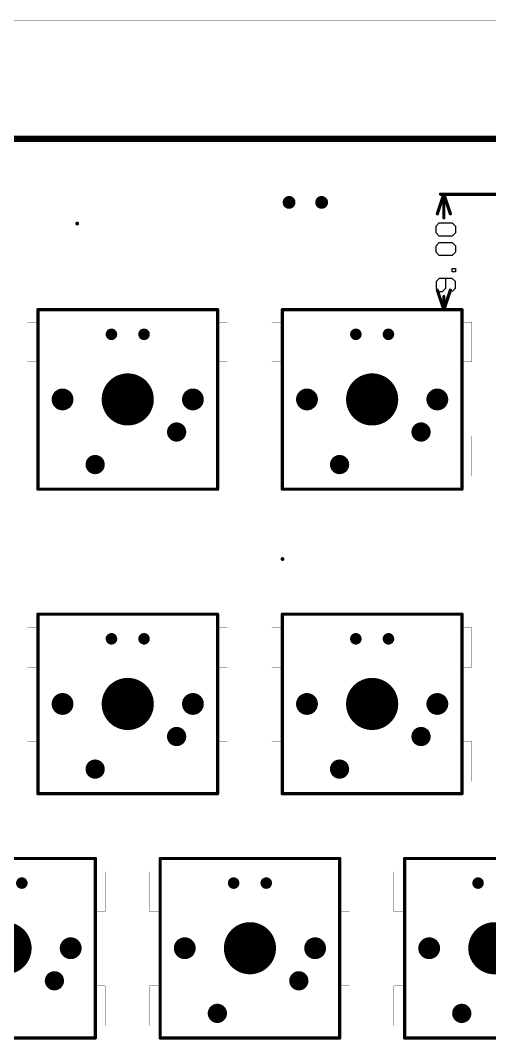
# Model space of a CAD drawing. Header units: millimetres. Extents: x 0 to 366, y 0 to 165.
# Drawn here: x 210.8 to 247.4, y 67.7 to 147.2 of the extents above; entities that cross this region are included whole.
import ezdxf

# ---------------------------------------------------------------- set-up
doc = ezdxf.new("R2010")
doc.units = ezdxf.units.MM
for name, color, linetype in [('KeepOutLayer', 6, 'Continuous'), ('Mechanical1', 6, 'Continuous'), ('PadHoleLayer', 156, 'Continuous'), ('ViaHoleLayer', 16, 'Continuous')]:
    doc.layers.add(name, color=color, linetype=linetype)

# ---------------------------------------------------------------- blocks, each defined once
blk = doc.blocks.new('PIN_2_2_54_1_0_B_45')
at = {"layer": 'PadHoleLayer', "const_width": 0.5}
for points in [[(-1.52, 0, 1), (-1.02, 0, 1)], [(1.02, 0, 1), (1.52, 0, 1)]]:
    blk.add_lwpolyline(points, format="xyb", close=True, dxfattribs=at)
blk = doc.blocks.new('MX_SW_5_66')
at = {"layer": 'Mechanical1', "const_width": 0.254}
for points in [[(-7, 7), (7, 7)], [(-7, -7), (-7, 7)], [(7, -7), (7, 7)], [(-7, -7), (7, -7)]]:
    blk.add_lwpolyline(points, dxfattribs=at)
at = {"layer": 'Mechanical1', "const_width": 0.127}
for points in [[(-7.063, 7, 1), (-6.936, 7, 1)], [(-7.063, 7, 1), (-6.936, 7, 1)], [(6.937, 7, 1), (7.064, 7, 1)], [(6.937, 7, 1), (7.064, 7, 1)], [(-7.063, -7, 1), (-6.936, -7, 1)], [(-7.063, -7, 1), (-6.936, -7, 1)], [(6.937, -7, 1), (7.064, -7, 1)], [(6.937, -7, 1), (7.064, -7, 1)]]:
    blk.add_lwpolyline(points, format="xyb", close=True, dxfattribs=at)
at = {"layer": 'PadHoleLayer'}
for points, const_width in [([(-1.495, 5.08, 1), (-1.045, 5.08, 1)], 0.45), ([(1.045, 5.08, 1), (1.495, 5.08, 1)], 0.45), ([(-1.016, 0, 1), (1.016, 0, 1)], 2.032), ([(-5.505, 0, 1), (-4.655, 0, 1)], 0.851), ([(4.655, 0, 1), (5.505, 0, 1)], 0.851), ([(3.435, -2.54, 1), (4.185, -2.54, 1)], 0.75), ([(-2.915, -5.08, 1), (-2.165, -5.08, 1)], 0.75)]:
    blk.add_lwpolyline(points, format="xyb", close=True, dxfattribs=dict(at, const_width=const_width))
blk = doc.blocks.new('MX_SW_5_88')
at = {"layer": 'Mechanical1', "const_width": 0.254}
for points in [[(-7, 7), (7, 7)], [(-7, -7), (-7, 7)], [(7, -7), (7, 7)], [(-7, -7), (7, -7)]]:
    blk.add_lwpolyline(points, dxfattribs=at)
at = {"layer": 'Mechanical1', "const_width": 0.127}
for points in [[(-7.063, 7, 1), (-6.936, 7, 1)], [(-7.063, 7, 1), (-6.936, 7, 1)], [(6.937, 7, 1), (7.064, 7, 1)], [(6.937, 7, 1), (7.064, 7, 1)], [(-7.063, -7, 1), (-6.936, -7, 1)], [(-7.063, -7, 1), (-6.936, -7, 1)], [(6.937, -7, 1), (7.064, -7, 1)], [(6.937, -7, 1), (7.064, -7, 1)]]:
    blk.add_lwpolyline(points, format="xyb", close=True, dxfattribs=at)
at = {"layer": 'PadHoleLayer'}
for points, const_width in [([(-1.495, 5.08, 1), (-1.045, 5.08, 1)], 0.45), ([(1.045, 5.08, 1), (1.495, 5.08, 1)], 0.45), ([(-1.016, 0, 1), (1.016, 0, 1)], 2.032), ([(-5.505, 0, 1), (-4.655, 0, 1)], 0.851), ([(4.655, 0, 1), (5.505, 0, 1)], 0.851), ([(3.435, -2.54, 1), (4.185, -2.54, 1)], 0.75), ([(-2.915, -5.08, 1), (-2.165, -5.08, 1)], 0.75)]:
    blk.add_lwpolyline(points, format="xyb", close=True, dxfattribs=dict(at, const_width=const_width))
blk = doc.blocks.new('MX_SW_5_89')
at = {"layer": 'Mechanical1', "const_width": 0.254}
for points in [[(-7, 7), (7, 7)], [(-7, -7), (-7, 7)], [(7, -7), (7, 7)], [(-7, -7), (7, -7)]]:
    blk.add_lwpolyline(points, dxfattribs=at)
at = {"layer": 'Mechanical1', "const_width": 0.127}
for points in [[(-7.063, 7, 1), (-6.936, 7, 1)], [(-7.063, 7, 1), (-6.936, 7, 1)], [(6.937, 7, 1), (7.064, 7, 1)], [(6.937, 7, 1), (7.064, 7, 1)], [(-7.063, -7, 1), (-6.936, -7, 1)], [(-7.063, -7, 1), (-6.936, -7, 1)], [(6.937, -7, 1), (7.064, -7, 1)], [(6.937, -7, 1), (7.064, -7, 1)]]:
    blk.add_lwpolyline(points, format="xyb", close=True, dxfattribs=at)
at = {"layer": 'PadHoleLayer'}
for points, const_width in [([(-1.495, 5.08, 1), (-1.045, 5.08, 1)], 0.45), ([(1.045, 5.08, 1), (1.495, 5.08, 1)], 0.45), ([(-1.016, 0, 1), (1.016, 0, 1)], 2.032), ([(-5.505, 0, 1), (-4.655, 0, 1)], 0.851), ([(4.655, 0, 1), (5.505, 0, 1)], 0.851), ([(3.435, -2.54, 1), (4.185, -2.54, 1)], 0.75), ([(-2.915, -5.08, 1), (-2.165, -5.08, 1)], 0.75)]:
    blk.add_lwpolyline(points, format="xyb", close=True, dxfattribs=dict(at, const_width=const_width))
blk = doc.blocks.new('MX_SW_5_114')
at = {"layer": 'Mechanical1', "const_width": 0.254}
for points in [[(-7, 7), (7, 7)], [(-7, -7), (-7, 7)], [(7, -7), (7, 7)], [(-7, -7), (7, -7)]]:
    blk.add_lwpolyline(points, dxfattribs=at)
at = {"layer": 'Mechanical1', "const_width": 0.127}
for points in [[(-7.063, 7, 1), (-6.936, 7, 1)], [(-7.063, 7, 1), (-6.936, 7, 1)], [(6.937, 7, 1), (7.064, 7, 1)], [(6.937, 7, 1), (7.064, 7, 1)], [(-7.063, -7, 1), (-6.936, -7, 1)], [(-7.063, -7, 1), (-6.936, -7, 1)], [(6.937, -7, 1), (7.064, -7, 1)], [(6.937, -7, 1), (7.064, -7, 1)]]:
    blk.add_lwpolyline(points, format="xyb", close=True, dxfattribs=at)
at = {"layer": 'PadHoleLayer'}
for points, const_width in [([(-1.495, 5.08, 1), (-1.045, 5.08, 1)], 0.45), ([(1.045, 5.08, 1), (1.495, 5.08, 1)], 0.45), ([(-1.016, 0, 1), (1.016, 0, 1)], 2.032), ([(-5.505, 0, 1), (-4.655, 0, 1)], 0.851), ([(4.655, 0, 1), (5.505, 0, 1)], 0.851), ([(3.435, -2.54, 1), (4.185, -2.54, 1)], 0.75), ([(-2.915, -5.08, 1), (-2.165, -5.08, 1)], 0.75)]:
    blk.add_lwpolyline(points, format="xyb", close=True, dxfattribs=dict(at, const_width=const_width))
blk = doc.blocks.new('MX_SW_5_116')
at = {"layer": 'Mechanical1', "const_width": 0.254}
for points in [[(-7, 7), (7, 7)], [(-7, -7), (-7, 7)], [(7, -7), (7, 7)], [(-7, -7), (7, -7)]]:
    blk.add_lwpolyline(points, dxfattribs=at)
at = {"layer": 'Mechanical1', "const_width": 0.127}
for points in [[(-7.063, 7, 1), (-6.936, 7, 1)], [(-7.063, 7, 1), (-6.936, 7, 1)], [(6.937, 7, 1), (7.064, 7, 1)], [(6.937, 7, 1), (7.064, 7, 1)], [(-7.063, -7, 1), (-6.936, -7, 1)], [(-7.063, -7, 1), (-6.936, -7, 1)], [(6.937, -7, 1), (7.064, -7, 1)], [(6.937, -7, 1), (7.064, -7, 1)]]:
    blk.add_lwpolyline(points, format="xyb", close=True, dxfattribs=at)
at = {"layer": 'PadHoleLayer'}
for points, const_width in [([(-1.495, 5.08, 1), (-1.045, 5.08, 1)], 0.45), ([(1.045, 5.08, 1), (1.495, 5.08, 1)], 0.45), ([(-1.016, 0, 1), (1.016, 0, 1)], 2.032), ([(-5.505, 0, 1), (-4.655, 0, 1)], 0.851), ([(4.655, 0, 1), (5.505, 0, 1)], 0.851), ([(3.435, -2.54, 1), (4.185, -2.54, 1)], 0.75), ([(-2.915, -5.08, 1), (-2.165, -5.08, 1)], 0.75)]:
    blk.add_lwpolyline(points, format="xyb", close=True, dxfattribs=dict(at, const_width=const_width))
blk = doc.blocks.new('MX_SW_5_118')
at = {"layer": 'Mechanical1', "const_width": 0.254}
for points in [[(-7, 7), (7, 7)], [(-7, -7), (-7, 7)], [(7, -7), (7, 7)], [(-7, -7), (7, -7)]]:
    blk.add_lwpolyline(points, dxfattribs=at)
at = {"layer": 'Mechanical1', "const_width": 0.127}
for points in [[(-7.063, 7, 1), (-6.936, 7, 1)], [(-7.063, 7, 1), (-6.936, 7, 1)], [(6.937, 7, 1), (7.064, 7, 1)], [(6.937, 7, 1), (7.064, 7, 1)], [(-7.063, -7, 1), (-6.936, -7, 1)], [(-7.063, -7, 1), (-6.936, -7, 1)], [(6.937, -7, 1), (7.064, -7, 1)], [(6.937, -7, 1), (7.064, -7, 1)]]:
    blk.add_lwpolyline(points, format="xyb", close=True, dxfattribs=at)
at = {"layer": 'PadHoleLayer'}
for points, const_width in [([(-1.495, 5.08, 1), (-1.045, 5.08, 1)], 0.45), ([(1.045, 5.08, 1), (1.495, 5.08, 1)], 0.45), ([(-1.016, 0, 1), (1.016, 0, 1)], 2.032), ([(-5.505, 0, 1), (-4.655, 0, 1)], 0.851), ([(4.655, 0, 1), (5.505, 0, 1)], 0.851), ([(3.435, -2.54, 1), (4.185, -2.54, 1)], 0.75), ([(-2.915, -5.08, 1), (-2.165, -5.08, 1)], 0.75)]:
    blk.add_lwpolyline(points, format="xyb", close=True, dxfattribs=dict(at, const_width=const_width))
blk = doc.blocks.new('MX_SW_5_122')
at = {"layer": 'Mechanical1', "const_width": 0.254}
for points in [[(-7, 7), (7, 7)], [(-7, -7), (-7, 7)], [(7, -7), (7, 7)], [(-7, -7), (7, -7)]]:
    blk.add_lwpolyline(points, dxfattribs=at)
at = {"layer": 'Mechanical1', "const_width": 0.127}
for points in [[(-7.063, 7, 1), (-6.936, 7, 1)], [(-7.063, 7, 1), (-6.936, 7, 1)], [(6.937, 7, 1), (7.064, 7, 1)], [(6.937, 7, 1), (7.064, 7, 1)], [(-7.063, -7, 1), (-6.936, -7, 1)], [(-7.063, -7, 1), (-6.936, -7, 1)], [(6.937, -7, 1), (7.064, -7, 1)], [(6.937, -7, 1), (7.064, -7, 1)]]:
    blk.add_lwpolyline(points, format="xyb", close=True, dxfattribs=at)
at = {"layer": 'PadHoleLayer'}
for points, const_width in [([(-1.495, 5.08, 1), (-1.045, 5.08, 1)], 0.45), ([(1.045, 5.08, 1), (1.495, 5.08, 1)], 0.45), ([(-1.016, 0, 1), (1.016, 0, 1)], 2.032), ([(-5.505, 0, 1), (-4.655, 0, 1)], 0.851), ([(4.655, 0, 1), (5.505, 0, 1)], 0.851), ([(3.435, -2.54, 1), (4.185, -2.54, 1)], 0.75), ([(-2.915, -5.08, 1), (-2.165, -5.08, 1)], 0.75)]:
    blk.add_lwpolyline(points, format="xyb", close=True, dxfattribs=dict(at, const_width=const_width))

msp = doc.modelspace()

# ---------------------------------------------------------------- linework, layer by layer
at = {"layer": 'KeepOutLayer', "const_width": 0.5}
msp.add_lwpolyline([(0.381, 137.922), (347.726, 137.922)], dxfattribs=at)
at = {"layer": 'Mechanical1'}
for p, q in [((243.231, 131.109), (243.485, 131.363)), ((243.485, 131.363), (244.5, 131.363)), ((244.5, 131.363), (244.754, 131.109)), ((243.231, 130.601), (243.231, 131.109)), ((243.485, 130.347), (243.231, 130.601)), ((244.754, 130.601), (244.5, 130.347)), ((244.754, 131.109), (244.754, 130.601)), ((243.231, 129.585), (243.485, 129.839)), ((243.231, 129.077), (243.231, 129.585)), ((244.5, 130.347), (243.485, 130.347)), ((243.485, 129.839), (244.5, 129.839)), ((244.5, 129.839), (244.754, 129.585)), ((244.754, 129.585), (244.754, 129.077)), ((243.485, 128.824), (243.231, 129.077)), ((244.5, 128.824), (243.485, 128.824)), ((244.754, 129.077), (244.5, 128.824)), ((244.5, 127.554), (244.5, 127.808)), ((244.5, 127.808), (244.754, 127.808)), ((244.754, 127.554), (244.5, 127.554)), ((244.754, 127.808), (244.754, 127.554)), ((243.485, 127.046), (243.231, 126.792)), ((243.231, 126.792), (243.231, 126.284)), ((244.5, 127.046), (243.485, 127.046)), ((243.992, 126.284), (243.992, 127.046)), ((244.754, 126.792), (244.5, 127.046)), ((244.754, 126.284), (244.754, 126.792)), ((243.231, 126.284), (243.485, 126.03)), ((243.485, 126.03), (243.738, 126.03)), ((243.738, 126.03), (243.992, 126.284)), ((244.5, 126.03), (244.754, 126.284))]:
    msp.add_line(p, q, dxfattribs=at)
for points, const_width in [([(0.095, 147.157), (347.758, 147.157)], 0.0127), ([(243.332, 132.08), (243.84, 133.604)], 0.254), ([(243.586, 133.604), (284.226, 133.604)], 0.254), ([(243.84, 131.769), (243.84, 133.604)], 0.254), ([(243.84, 133.604), (244.348, 132.08)], 0.254), ([(243.332, 126.126), (243.84, 124.602)], 0.254), ([(243.84, 124.602), (244.348, 126.126)], 0.254), ([(243.84, 124.602), (243.84, 125.624)], 0.254), ([(212.17, 124.631), (226.169, 124.631)], 0.0127), ([(212.17, 123.632), (212.17, 124.631)], 0.0127), ([(226.169, 123.632), (226.169, 124.631)], 0.0127), ([(231.22, 124.631), (245.219, 124.631)], 0.0127), ([(231.22, 123.632), (231.22, 124.631)], 0.0127), ([(243.586, 124.602), (244.871, 124.602)], 0.254), ([(245.219, 123.632), (245.219, 124.631)], 0.0127), ([(211.37, 120.531), (211.37, 123.632)], 0.0127), ([(211.37, 123.632), (212.17, 123.632)], 0.0127), ([(226.169, 123.632), (226.97, 123.632)], 0.0127), ([(226.97, 120.531), (226.97, 123.632)], 0.0127), ([(230.42, 120.531), (230.42, 123.632)], 0.0127), ([(230.42, 123.632), (231.22, 123.632)], 0.0127), ([(245.219, 123.632), (246.02, 123.632)], 0.0127), ([(246.02, 120.531), (246.02, 123.632)], 0.0127), ([(211.37, 120.531), (212.17, 120.531)], 0.0127), ([(212.17, 114.731), (212.17, 120.531)], 0.0127), ([(226.169, 120.531), (226.97, 120.531)], 0.0127), ([(226.169, 114.731), (226.169, 120.531)], 0.0127), ([(230.42, 120.531), (231.22, 120.531)], 0.0127), ([(231.22, 114.731), (231.22, 120.531)], 0.0127), ([(245.219, 120.531), (246.02, 120.531)], 0.0127), ([(245.219, 114.731), (245.219, 120.531)], 0.0127), ([(211.37, 111.632), (211.37, 114.731)], 0.0127), ([(211.37, 114.731), (212.17, 114.731)], 0.0127), ([(226.169, 114.731), (226.97, 114.731)], 0.0127), ([(226.97, 111.632), (226.97, 114.731)], 0.0127), ([(230.42, 111.632), (230.42, 114.731)], 0.0127), ([(230.42, 114.731), (231.22, 114.731)], 0.0127), ([(245.219, 114.731), (246.02, 114.731)], 0.0127), ([(246.02, 111.632), (246.02, 114.731)], 0.0127), ([(211.37, 111.632), (212.17, 111.632)], 0.0127), ([(212.17, 110.632), (212.17, 111.632)], 0.0127), ([(226.169, 111.632), (226.97, 111.632)], 0.0127), ([(226.169, 110.632), (226.169, 111.632)], 0.0127), ([(230.42, 111.632), (231.22, 111.632)], 0.0127), ([(231.22, 110.632), (231.22, 111.632)], 0.0127), ([(245.219, 111.632), (246.02, 111.632)], 0.0127), ([(245.219, 110.632), (245.219, 111.632)], 0.0127), ([(212.17, 110.632), (226.169, 110.632)], 0.0127), ([(231.22, 110.632), (245.219, 110.632)], 0.0127), ([(212.17, 100.82), (226.169, 100.82)], 0.0127), ([(212.17, 99.82), (212.17, 100.82)], 0.0127), ([(226.169, 99.82), (226.169, 100.82)], 0.0127), ([(231.22, 100.82), (245.219, 100.82)], 0.0127), ([(231.22, 99.82), (231.22, 100.82)], 0.0127), ([(245.219, 99.82), (245.219, 100.82)], 0.0127), ([(211.37, 96.719), (211.37, 99.82)], 0.0127), ([(211.37, 99.82), (212.17, 99.82)], 0.0127), ([(226.169, 99.82), (226.97, 99.82)], 0.0127), ([(226.97, 96.719), (226.97, 99.82)], 0.0127), ([(230.42, 96.719), (230.42, 99.82)], 0.0127), ([(230.42, 99.82), (231.22, 99.82)], 0.0127), ([(245.219, 99.82), (246.02, 99.82)], 0.0127), ([(246.02, 96.719), (246.02, 99.82)], 0.0127), ([(211.37, 96.719), (212.17, 96.719)], 0.0127), ([(212.17, 90.92), (212.17, 96.719)], 0.0127), ([(226.169, 96.719), (226.97, 96.719)], 0.0127), ([(226.169, 90.92), (226.169, 96.719)], 0.0127), ([(230.42, 96.719), (231.22, 96.719)], 0.0127), ([(231.22, 90.92), (231.22, 96.719)], 0.0127), ([(245.219, 96.719), (246.02, 96.719)], 0.0127), ([(245.219, 90.92), (245.219, 96.719)], 0.0127), ([(211.37, 87.82), (211.37, 90.92)], 0.0127), ([(211.37, 90.92), (212.17, 90.92)], 0.0127), ([(226.169, 90.92), (226.97, 90.92)], 0.0127), ([(226.97, 87.82), (226.97, 90.92)], 0.0127), ([(230.42, 87.82), (230.42, 90.92)], 0.0127), ([(230.42, 90.92), (231.22, 90.92)], 0.0127), ([(245.219, 90.92), (246.02, 90.92)], 0.0127), ([(246.02, 87.82), (246.02, 90.92)], 0.0127), ([(211.37, 87.82), (212.17, 87.82)], 0.0127), ([(212.17, 86.819), (212.17, 87.82)], 0.0127), ([(226.169, 87.82), (226.97, 87.82)], 0.0127), ([(226.169, 86.819), (226.169, 87.82)], 0.0127), ([(230.42, 87.82), (231.22, 87.82)], 0.0127), ([(231.22, 86.819), (231.22, 87.82)], 0.0127), ([(245.219, 87.82), (246.02, 87.82)], 0.0127), ([(245.219, 86.819), (245.219, 87.82)], 0.0127), ([(212.17, 86.819), (226.169, 86.819)], 0.0127), ([(231.22, 86.819), (245.219, 86.819)], 0.0127), ([(202.645, 81.77), (216.644, 81.77)], 0.0127), ([(216.644, 80.77), (216.644, 81.77)], 0.0127), ([(221.695, 81.77), (235.694, 81.77)], 0.0127), ([(221.695, 80.77), (221.695, 81.77)], 0.0127), ([(235.694, 80.77), (235.694, 81.77)], 0.0127), ([(240.745, 81.77), (254.744, 81.77)], 0.0127), ([(240.745, 80.77), (240.745, 81.77)], 0.0127), ([(216.644, 80.77), (217.445, 80.77)], 0.0127), ([(217.445, 77.669), (217.445, 80.77)], 0.0127), ([(220.895, 77.669), (220.895, 80.77)], 0.0127), ([(220.895, 80.77), (221.695, 80.77)], 0.0127), ([(235.694, 80.77), (236.495, 80.77)], 0.0127), ([(236.495, 77.669), (236.495, 80.77)], 0.0127), ([(239.945, 77.669), (239.945, 80.77)], 0.0127), ([(239.945, 80.77), (240.745, 80.77)], 0.0127), ([(216.644, 77.669), (217.445, 77.669)], 0.0127), ([(216.644, 71.87), (216.644, 77.669)], 0.0127), ([(220.895, 77.669), (221.695, 77.669)], 0.0127), ([(221.695, 71.87), (221.695, 77.669)], 0.0127), ([(235.694, 77.669), (236.495, 77.669)], 0.0127), ([(235.694, 71.87), (235.694, 77.669)], 0.0127), ([(239.945, 77.669), (240.745, 77.669)], 0.0127), ([(240.745, 71.87), (240.745, 77.669)], 0.0127), ([(216.644, 71.87), (217.445, 71.87)], 0.0127), ([(217.445, 68.77), (217.445, 71.87)], 0.0127), ([(220.895, 68.77), (220.895, 71.87)], 0.0127), ([(220.895, 71.87), (221.695, 71.87)], 0.0127), ([(235.694, 71.87), (236.495, 71.87)], 0.0127), ([(236.495, 68.77), (236.495, 71.87)], 0.0127), ([(239.945, 68.77), (239.945, 71.87)], 0.0127), ([(239.945, 71.87), (240.745, 71.87)], 0.0127), ([(216.644, 68.77), (217.445, 68.77)], 0.0127), ([(216.644, 67.769), (216.644, 68.77)], 0.0127), ([(220.895, 68.77), (221.695, 68.77)], 0.0127), ([(221.695, 67.769), (221.695, 68.77)], 0.0127), ([(235.694, 68.77), (236.495, 68.77)], 0.0127), ([(235.694, 67.769), (235.694, 68.77)], 0.0127), ([(239.945, 68.77), (240.745, 68.77)], 0.0127), ([(240.745, 67.769), (240.745, 68.77)], 0.0127), ([(202.645, 67.769), (216.644, 67.769)], 0.0127), ([(221.695, 67.769), (235.694, 67.769)], 0.0127), ([(240.745, 67.769), (254.744, 67.769)], 0.0127)]:
    msp.add_lwpolyline(points, dxfattribs=dict(at, const_width=const_width))
for points, const_width in [([(243.523, 133.604, 1), (243.649, 133.604, 1)], 0.127), ([(243.776, 133.604, 1), (243.904, 133.604, 1)], 0.127), ([(243.776, 133.604, 1), (243.904, 133.604, 1)], 0.127), ([(243.776, 133.604, 1), (243.904, 133.604, 1)], 0.127), ([(243.268, 132.08, 1), (243.395, 132.08, 1)], 0.127), ([(244.285, 132.08, 1), (244.411, 132.08, 1)], 0.127), ([(243.776, 131.769, 1), (243.904, 131.769, 1)], 0.127), ([(243.268, 126.126, 1), (243.395, 126.126, 1)], 0.127), ([(243.776, 125.624, 1), (243.904, 125.624, 1)], 0.127), ([(244.285, 126.126, 1), (244.411, 126.126, 1)], 0.127), ([(212.167, 124.631, 1), (212.173, 124.631, 1)], 0.00635), ([(212.167, 124.631, 1), (212.173, 124.631, 1)], 0.00635), ([(226.166, 124.631, 1), (226.172, 124.631, 1)], 0.00635), ([(226.166, 124.631, 1), (226.172, 124.631, 1)], 0.00635), ([(231.217, 124.631, 1), (231.223, 124.631, 1)], 0.00635), ([(231.217, 124.631, 1), (231.223, 124.631, 1)], 0.00635), ([(243.523, 124.602, 1), (243.649, 124.602, 1)], 0.127), ([(243.776, 124.602, 1), (243.904, 124.602, 1)], 0.127), ([(243.776, 124.602, 1), (243.904, 124.602, 1)], 0.127), ([(243.776, 124.602, 1), (243.904, 124.602, 1)], 0.127), ([(244.808, 124.602, 1), (244.935, 124.602, 1)], 0.127), ([(245.216, 124.631, 1), (245.222, 124.631, 1)], 0.00635), ([(245.216, 124.631, 1), (245.222, 124.631, 1)], 0.00635), ([(211.367, 123.632, 1), (211.373, 123.632, 1)], 0.00635), ([(211.367, 123.632, 1), (211.373, 123.632, 1)], 0.00635), ([(212.167, 123.632, 1), (212.173, 123.632, 1)], 0.00635), ([(212.167, 123.632, 1), (212.173, 123.632, 1)], 0.00635), ([(226.166, 123.632, 1), (226.172, 123.632, 1)], 0.00635), ([(226.166, 123.632, 1), (226.172, 123.632, 1)], 0.00635), ([(226.967, 123.632, 1), (226.973, 123.632, 1)], 0.00635), ([(226.967, 123.632, 1), (226.973, 123.632, 1)], 0.00635), ([(230.417, 123.632, 1), (230.423, 123.632, 1)], 0.00635), ([(230.417, 123.632, 1), (230.423, 123.632, 1)], 0.00635), ([(231.217, 123.632, 1), (231.223, 123.632, 1)], 0.00635), ([(231.217, 123.632, 1), (231.223, 123.632, 1)], 0.00635), ([(245.216, 123.632, 1), (245.222, 123.632, 1)], 0.00635), ([(245.216, 123.632, 1), (245.222, 123.632, 1)], 0.00635), ([(246.017, 123.632, 1), (246.023, 123.632, 1)], 0.00635), ([(246.017, 123.632, 1), (246.023, 123.632, 1)], 0.00635), ([(211.367, 120.531, 1), (211.373, 120.531, 1)], 0.00635), ([(211.367, 120.531, 1), (211.373, 120.531, 1)], 0.00635), ([(212.167, 120.531, 1), (212.173, 120.531, 1)], 0.00635), ([(212.167, 120.531, 1), (212.173, 120.531, 1)], 0.00635), ([(226.166, 120.531, 1), (226.172, 120.531, 1)], 0.00635), ([(226.166, 120.531, 1), (226.172, 120.531, 1)], 0.00635), ([(226.967, 120.531, 1), (226.973, 120.531, 1)], 0.00635), ([(226.967, 120.531, 1), (226.973, 120.531, 1)], 0.00635), ([(230.417, 120.531, 1), (230.423, 120.531, 1)], 0.00635), ([(230.417, 120.531, 1), (230.423, 120.531, 1)], 0.00635), ([(231.217, 120.531, 1), (231.223, 120.531, 1)], 0.00635), ([(231.217, 120.531, 1), (231.223, 120.531, 1)], 0.00635), ([(245.216, 120.531, 1), (245.222, 120.531, 1)], 0.00635), ([(245.216, 120.531, 1), (245.222, 120.531, 1)], 0.00635), ([(246.017, 120.531, 1), (246.023, 120.531, 1)], 0.00635), ([(246.017, 120.531, 1), (246.023, 120.531, 1)], 0.00635), ([(211.367, 114.731, 1), (211.373, 114.731, 1)], 0.00635), ([(211.367, 114.731, 1), (211.373, 114.731, 1)], 0.00635), ([(212.167, 114.731, 1), (212.173, 114.731, 1)], 0.00635), ([(212.167, 114.731, 1), (212.173, 114.731, 1)], 0.00635), ([(226.166, 114.731, 1), (226.172, 114.731, 1)], 0.00635), ([(226.166, 114.731, 1), (226.172, 114.731, 1)], 0.00635), ([(226.967, 114.731, 1), (226.973, 114.731, 1)], 0.00635), ([(226.967, 114.731, 1), (226.973, 114.731, 1)], 0.00635), ([(230.417, 114.731, 1), (230.423, 114.731, 1)], 0.00635), ([(230.417, 114.731, 1), (230.423, 114.731, 1)], 0.00635), ([(231.217, 114.731, 1), (231.223, 114.731, 1)], 0.00635), ([(231.217, 114.731, 1), (231.223, 114.731, 1)], 0.00635), ([(245.216, 114.731, 1), (245.222, 114.731, 1)], 0.00635), ([(245.216, 114.731, 1), (245.222, 114.731, 1)], 0.00635), ([(246.017, 114.731, 1), (246.023, 114.731, 1)], 0.00635), ([(246.017, 114.731, 1), (246.023, 114.731, 1)], 0.00635), ([(211.367, 111.632, 1), (211.373, 111.632, 1)], 0.00635), ([(211.367, 111.632, 1), (211.373, 111.632, 1)], 0.00635), ([(212.167, 111.632, 1), (212.173, 111.632, 1)], 0.00635), ([(212.167, 111.632, 1), (212.173, 111.632, 1)], 0.00635), ([(226.166, 111.632, 1), (226.172, 111.632, 1)], 0.00635), ([(226.166, 111.632, 1), (226.172, 111.632, 1)], 0.00635), ([(226.967, 111.632, 1), (226.973, 111.632, 1)], 0.00635), ([(226.967, 111.632, 1), (226.973, 111.632, 1)], 0.00635), ([(230.417, 111.632, 1), (230.423, 111.632, 1)], 0.00635), ([(230.417, 111.632, 1), (230.423, 111.632, 1)], 0.00635), ([(231.217, 111.632, 1), (231.223, 111.632, 1)], 0.00635), ([(231.217, 111.632, 1), (231.223, 111.632, 1)], 0.00635), ([(245.216, 111.632, 1), (245.222, 111.632, 1)], 0.00635), ([(245.216, 111.632, 1), (245.222, 111.632, 1)], 0.00635), ([(246.017, 111.632, 1), (246.023, 111.632, 1)], 0.00635), ([(246.017, 111.632, 1), (246.023, 111.632, 1)], 0.00635), ([(212.167, 110.632, 1), (212.173, 110.632, 1)], 0.00635), ([(212.167, 110.632, 1), (212.173, 110.632, 1)], 0.00635), ([(226.166, 110.632, 1), (226.172, 110.632, 1)], 0.00635), ([(226.166, 110.632, 1), (226.172, 110.632, 1)], 0.00635), ([(231.217, 110.632, 1), (231.223, 110.632, 1)], 0.00635), ([(231.217, 110.632, 1), (231.223, 110.632, 1)], 0.00635), ([(245.216, 110.632, 1), (245.222, 110.632, 1)], 0.00635), ([(245.216, 110.632, 1), (245.222, 110.632, 1)], 0.00635), ([(212.167, 100.82, 1), (212.173, 100.82, 1)], 0.00635), ([(212.167, 100.82, 1), (212.173, 100.82, 1)], 0.00635), ([(226.166, 100.82, 1), (226.172, 100.82, 1)], 0.00635), ([(226.166, 100.82, 1), (226.172, 100.82, 1)], 0.00635), ([(231.217, 100.82, 1), (231.223, 100.82, 1)], 0.00635), ([(231.217, 100.82, 1), (231.223, 100.82, 1)], 0.00635), ([(245.216, 100.82, 1), (245.222, 100.82, 1)], 0.00635), ([(245.216, 100.82, 1), (245.222, 100.82, 1)], 0.00635), ([(211.367, 99.82, 1), (211.373, 99.82, 1)], 0.00635), ([(211.367, 99.82, 1), (211.373, 99.82, 1)], 0.00635), ([(212.167, 99.82, 1), (212.173, 99.82, 1)], 0.00635), ([(212.167, 99.82, 1), (212.173, 99.82, 1)], 0.00635), ([(226.166, 99.82, 1), (226.172, 99.82, 1)], 0.00635), ([(226.166, 99.82, 1), (226.172, 99.82, 1)], 0.00635), ([(226.967, 99.82, 1), (226.973, 99.82, 1)], 0.00635), ([(226.967, 99.82, 1), (226.973, 99.82, 1)], 0.00635), ([(230.417, 99.82, 1), (230.423, 99.82, 1)], 0.00635), ([(230.417, 99.82, 1), (230.423, 99.82, 1)], 0.00635), ([(231.217, 99.82, 1), (231.223, 99.82, 1)], 0.00635), ([(231.217, 99.82, 1), (231.223, 99.82, 1)], 0.00635), ([(245.216, 99.82, 1), (245.222, 99.82, 1)], 0.00635), ([(245.216, 99.82, 1), (245.222, 99.82, 1)], 0.00635), ([(246.017, 99.82, 1), (246.023, 99.82, 1)], 0.00635), ([(246.017, 99.82, 1), (246.023, 99.82, 1)], 0.00635), ([(211.367, 96.719, 1), (211.373, 96.719, 1)], 0.00635), ([(211.367, 96.719, 1), (211.373, 96.719, 1)], 0.00635), ([(212.167, 96.719, 1), (212.173, 96.719, 1)], 0.00635), ([(212.167, 96.719, 1), (212.173, 96.719, 1)], 0.00635), ([(226.166, 96.719, 1), (226.172, 96.719, 1)], 0.00635), ([(226.166, 96.719, 1), (226.172, 96.719, 1)], 0.00635), ([(226.967, 96.719, 1), (226.973, 96.719, 1)], 0.00635), ([(226.967, 96.719, 1), (226.973, 96.719, 1)], 0.00635), ([(230.417, 96.719, 1), (230.423, 96.719, 1)], 0.00635), ([(230.417, 96.719, 1), (230.423, 96.719, 1)], 0.00635), ([(231.217, 96.719, 1), (231.223, 96.719, 1)], 0.00635), ([(231.217, 96.719, 1), (231.223, 96.719, 1)], 0.00635), ([(245.216, 96.719, 1), (245.222, 96.719, 1)], 0.00635), ([(245.216, 96.719, 1), (245.222, 96.719, 1)], 0.00635), ([(246.017, 96.719, 1), (246.023, 96.719, 1)], 0.00635), ([(246.017, 96.719, 1), (246.023, 96.719, 1)], 0.00635), ([(211.367, 90.92, 1), (211.373, 90.92, 1)], 0.00635), ([(211.367, 90.92, 1), (211.373, 90.92, 1)], 0.00635), ([(212.167, 90.92, 1), (212.173, 90.92, 1)], 0.00635), ([(212.167, 90.92, 1), (212.173, 90.92, 1)], 0.00635), ([(226.166, 90.92, 1), (226.172, 90.92, 1)], 0.00635), ([(226.166, 90.92, 1), (226.172, 90.92, 1)], 0.00635), ([(226.967, 90.92, 1), (226.973, 90.92, 1)], 0.00635), ([(226.967, 90.92, 1), (226.973, 90.92, 1)], 0.00635), ([(230.417, 90.92, 1), (230.423, 90.92, 1)], 0.00635), ([(230.417, 90.92, 1), (230.423, 90.92, 1)], 0.00635), ([(231.217, 90.92, 1), (231.223, 90.92, 1)], 0.00635), ([(231.217, 90.92, 1), (231.223, 90.92, 1)], 0.00635), ([(245.216, 90.92, 1), (245.222, 90.92, 1)], 0.00635), ([(245.216, 90.92, 1), (245.222, 90.92, 1)], 0.00635), ([(246.017, 90.92, 1), (246.023, 90.92, 1)], 0.00635), ([(246.017, 90.92, 1), (246.023, 90.92, 1)], 0.00635), ([(211.367, 87.82, 1), (211.373, 87.82, 1)], 0.00635), ([(211.367, 87.82, 1), (211.373, 87.82, 1)], 0.00635), ([(212.167, 87.82, 1), (212.173, 87.82, 1)], 0.00635), ([(212.167, 87.82, 1), (212.173, 87.82, 1)], 0.00635), ([(226.166, 87.82, 1), (226.172, 87.82, 1)], 0.00635), ([(226.166, 87.82, 1), (226.172, 87.82, 1)], 0.00635), ([(226.967, 87.82, 1), (226.973, 87.82, 1)], 0.00635), ([(226.967, 87.82, 1), (226.973, 87.82, 1)], 0.00635), ([(230.417, 87.82, 1), (230.423, 87.82, 1)], 0.00635), ([(230.417, 87.82, 1), (230.423, 87.82, 1)], 0.00635), ([(231.217, 87.82, 1), (231.223, 87.82, 1)], 0.00635), ([(231.217, 87.82, 1), (231.223, 87.82, 1)], 0.00635), ([(245.216, 87.82, 1), (245.222, 87.82, 1)], 0.00635), ([(245.216, 87.82, 1), (245.222, 87.82, 1)], 0.00635), ([(246.017, 87.82, 1), (246.023, 87.82, 1)], 0.00635), ([(246.017, 87.82, 1), (246.023, 87.82, 1)], 0.00635), ([(212.167, 86.819, 1), (212.173, 86.819, 1)], 0.00635), ([(212.167, 86.819, 1), (212.173, 86.819, 1)], 0.00635), ([(226.166, 86.819, 1), (226.172, 86.819, 1)], 0.00635), ([(226.166, 86.819, 1), (226.172, 86.819, 1)], 0.00635), ([(231.217, 86.819, 1), (231.223, 86.819, 1)], 0.00635), ([(231.217, 86.819, 1), (231.223, 86.819, 1)], 0.00635), ([(245.216, 86.819, 1), (245.222, 86.819, 1)], 0.00635), ([(245.216, 86.819, 1), (245.222, 86.819, 1)], 0.00635), ([(216.641, 81.77, 1), (216.647, 81.77, 1)], 0.00635), ([(216.641, 81.77, 1), (216.647, 81.77, 1)], 0.00635), ([(221.692, 81.77, 1), (221.698, 81.77, 1)], 0.00635), ([(221.692, 81.77, 1), (221.698, 81.77, 1)], 0.00635), ([(235.691, 81.77, 1), (235.697, 81.77, 1)], 0.00635), ([(235.691, 81.77, 1), (235.697, 81.77, 1)], 0.00635), ([(240.742, 81.77, 1), (240.748, 81.77, 1)], 0.00635), ([(240.742, 81.77, 1), (240.748, 81.77, 1)], 0.00635), ([(216.641, 80.77, 1), (216.647, 80.77, 1)], 0.00635), ([(216.641, 80.77, 1), (216.647, 80.77, 1)], 0.00635), ([(217.442, 80.77, 1), (217.448, 80.77, 1)], 0.00635), ([(217.442, 80.77, 1), (217.448, 80.77, 1)], 0.00635), ([(220.892, 80.77, 1), (220.898, 80.77, 1)], 0.00635), ([(220.892, 80.77, 1), (220.898, 80.77, 1)], 0.00635), ([(221.692, 80.77, 1), (221.698, 80.77, 1)], 0.00635), ([(221.692, 80.77, 1), (221.698, 80.77, 1)], 0.00635), ([(235.691, 80.77, 1), (235.697, 80.77, 1)], 0.00635), ([(235.691, 80.77, 1), (235.697, 80.77, 1)], 0.00635), ([(236.492, 80.77, 1), (236.498, 80.77, 1)], 0.00635), ([(236.492, 80.77, 1), (236.498, 80.77, 1)], 0.00635), ([(239.942, 80.77, 1), (239.948, 80.77, 1)], 0.00635), ([(239.942, 80.77, 1), (239.948, 80.77, 1)], 0.00635), ([(240.742, 80.77, 1), (240.748, 80.77, 1)], 0.00635), ([(240.742, 80.77, 1), (240.748, 80.77, 1)], 0.00635), ([(216.641, 77.669, 1), (216.647, 77.669, 1)], 0.00635), ([(216.641, 77.669, 1), (216.647, 77.669, 1)], 0.00635), ([(217.442, 77.669, 1), (217.448, 77.669, 1)], 0.00635), ([(217.442, 77.669, 1), (217.448, 77.669, 1)], 0.00635), ([(220.892, 77.669, 1), (220.898, 77.669, 1)], 0.00635), ([(220.892, 77.669, 1), (220.898, 77.669, 1)], 0.00635), ([(221.692, 77.669, 1), (221.698, 77.669, 1)], 0.00635), ([(221.692, 77.669, 1), (221.698, 77.669, 1)], 0.00635), ([(235.691, 77.669, 1), (235.697, 77.669, 1)], 0.00635), ([(235.691, 77.669, 1), (235.697, 77.669, 1)], 0.00635), ([(236.492, 77.669, 1), (236.498, 77.669, 1)], 0.00635), ([(236.492, 77.669, 1), (236.498, 77.669, 1)], 0.00635), ([(239.942, 77.669, 1), (239.948, 77.669, 1)], 0.00635), ([(239.942, 77.669, 1), (239.948, 77.669, 1)], 0.00635), ([(240.742, 77.669, 1), (240.748, 77.669, 1)], 0.00635), ([(240.742, 77.669, 1), (240.748, 77.669, 1)], 0.00635), ([(216.641, 71.87, 1), (216.647, 71.87, 1)], 0.00635), ([(216.641, 71.87, 1), (216.647, 71.87, 1)], 0.00635), ([(217.442, 71.87, 1), (217.448, 71.87, 1)], 0.00635), ([(217.442, 71.87, 1), (217.448, 71.87, 1)], 0.00635), ([(220.892, 71.87, 1), (220.898, 71.87, 1)], 0.00635), ([(220.892, 71.87, 1), (220.898, 71.87, 1)], 0.00635), ([(221.692, 71.87, 1), (221.698, 71.87, 1)], 0.00635), ([(221.692, 71.87, 1), (221.698, 71.87, 1)], 0.00635), ([(235.691, 71.87, 1), (235.697, 71.87, 1)], 0.00635), ([(235.691, 71.87, 1), (235.697, 71.87, 1)], 0.00635), ([(236.492, 71.87, 1), (236.498, 71.87, 1)], 0.00635), ([(236.492, 71.87, 1), (236.498, 71.87, 1)], 0.00635), ([(239.942, 71.87, 1), (239.948, 71.87, 1)], 0.00635), ([(239.942, 71.87, 1), (239.948, 71.87, 1)], 0.00635), ([(240.742, 71.87, 1), (240.748, 71.87, 1)], 0.00635), ([(240.742, 71.87, 1), (240.748, 71.87, 1)], 0.00635), ([(216.641, 68.77, 1), (216.647, 68.77, 1)], 0.00635), ([(216.641, 68.77, 1), (216.647, 68.77, 1)], 0.00635), ([(217.442, 68.77, 1), (217.448, 68.77, 1)], 0.00635), ([(217.442, 68.77, 1), (217.448, 68.77, 1)], 0.00635), ([(220.892, 68.77, 1), (220.898, 68.77, 1)], 0.00635), ([(220.892, 68.77, 1), (220.898, 68.77, 1)], 0.00635), ([(221.692, 68.77, 1), (221.698, 68.77, 1)], 0.00635), ([(221.692, 68.77, 1), (221.698, 68.77, 1)], 0.00635), ([(235.691, 68.77, 1), (235.697, 68.77, 1)], 0.00635), ([(235.691, 68.77, 1), (235.697, 68.77, 1)], 0.00635), ([(236.492, 68.77, 1), (236.498, 68.77, 1)], 0.00635), ([(236.492, 68.77, 1), (236.498, 68.77, 1)], 0.00635), ([(239.942, 68.77, 1), (239.948, 68.77, 1)], 0.00635), ([(239.942, 68.77, 1), (239.948, 68.77, 1)], 0.00635), ([(240.742, 68.77, 1), (240.748, 68.77, 1)], 0.00635), ([(240.742, 68.77, 1), (240.748, 68.77, 1)], 0.00635), ([(216.641, 67.769, 1), (216.647, 67.769, 1)], 0.00635), ([(216.641, 67.769, 1), (216.647, 67.769, 1)], 0.00635), ([(221.692, 67.769, 1), (221.698, 67.769, 1)], 0.00635), ([(221.692, 67.769, 1), (221.698, 67.769, 1)], 0.00635), ([(235.691, 67.769, 1), (235.697, 67.769, 1)], 0.00635), ([(235.691, 67.769, 1), (235.697, 67.769, 1)], 0.00635), ([(240.742, 67.769, 1), (240.748, 67.769, 1)], 0.00635), ([(240.742, 67.769, 1), (240.748, 67.769, 1)], 0.00635)]:
    msp.add_lwpolyline(points, format="xyb", close=True, dxfattribs=dict(at, const_width=const_width))
at = {"layer": 'ViaHoleLayer', "const_width": 0.15}
for points in [[(215.19, 131.318, 1), (215.34, 131.318, 1)], [(231.192, 105.156, 1), (231.342, 105.156, 1)]]:
    msp.add_lwpolyline(points, format="xyb", close=True, dxfattribs=at)

# ---------------------------------------------------------------- block references
at = {"rotation": 360}
msp.add_blockref('PIN_2_2_54_1_0_B_45', (233.045, 132.969), dxfattribs=at)
for name, p in [('MX_SW_5_89', (219.202, 117.602)), ('MX_SW_5_88', (238.252, 117.602)), ('MX_SW_5_122', (219.202, 93.853)), ('MX_SW_5_118', (238.252, 93.853)), ('MX_SW_5_66', (209.677, 74.803)), ('MX_SW_5_116', (228.727, 74.803)), ('MX_SW_5_114', (247.777, 74.803))]:
    msp.add_blockref(name, p)

doc.saveas('drawing.dxf')
